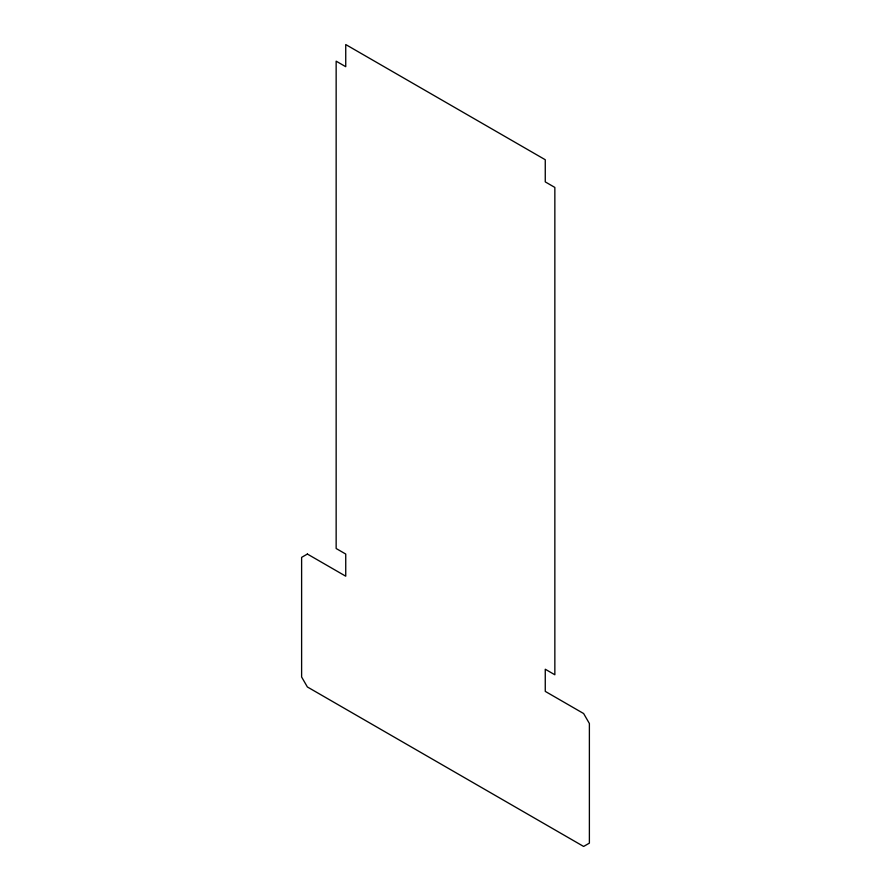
<?xml version="1.0" encoding="UTF-8"?>
<svg xmlns="http://www.w3.org/2000/svg" width="891" height="891" viewBox="0 0 891 891"><rect width="100%" height="100%" fill="white"/><g stroke="black" fill="none" stroke-linecap="round" stroke-linejoin="round"><path stroke-width="1.34" d="M307.373 554.046L301.615 557.365L301.615 676.993L307.373 686.961L583.627 846.45L589.385 843.131L589.385 723.503L583.627 713.535L545.259 691.383L545.259 669.23L554.848 674.777L554.848 187.433L545.259 181.887L545.259 159.734L345.741 44.55L345.741 66.702L336.152 61.167L336.152 548.511L345.741 554.046L345.741 576.199L307.373 554.046"/></g></svg>
